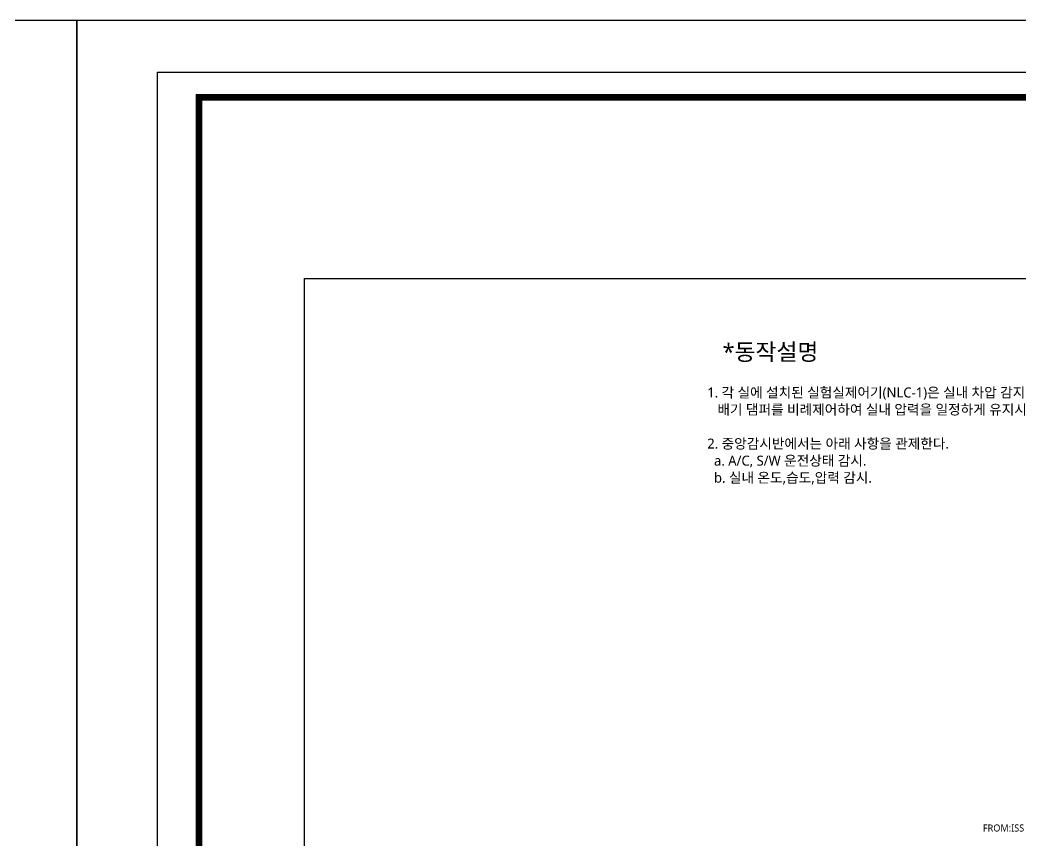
# Model space of a CAD drawing. Header units: millimetres. Extents: x -86 to 11742, y 5229 to 11464.
# Drawn here: x 7519.9 to 7819.6, y 5577.6 to 5823.3 of the extents above; entities that cross this region are included whole.
import ezdxf
from ezdxf.enums import TextEntityAlignment as Align

# ---------------------------------------------------------------- set-up
doc = ezdxf.new("R2010")
doc.units = ezdxf.units.MM
doc.header["$LTSCALE"] = 5
doc.layers.add('AUTO', color=7, linetype='CONTINUOUS')
doc.layers.add('FORM', color=7, linetype='CONTINUOUS')
doc.styles.add('QQ', font='MALGUN.TTF.TTF')

# ---------------------------------------------------------------- blocks, each defined once
blk = doc.blocks.new('form')
at = {"layer": 'AUTO'}
for p, q in [((-24.08, 578.4), (816.92, 578.4)), ((-24.08, -15.6), (-24.08, 578.4)), ((816.92, 578.4), (816.92, -15.6))]:
    blk.add_line(p, q, dxfattribs=at)
at = {"layer": 'FORM', "color": 3}
blk.add_lwpolyline([(0, 562.79), (792.83, 562.79), (792.83, 0), (0, 0)], close=True, dxfattribs=at)
at = {"layer": 'FORM', "color": 2, "const_width": 1.94}
blk.add_lwpolyline([(12.48, 6.47), (12.48, 555.28), (781.78, 555.28), (781.78, 6.47)], close=True, dxfattribs=at)

msp = doc.modelspace()

# ---------------------------------------------------------------- linework, layer by layer
at = {"layer": 'AUTO', "color": 2}
for q in [(8231.99, 5745.96), (7604.99, 5280.46)]:
    msp.add_line((7604.99, 5745.96), q, dxfattribs=at)

# ---------------------------------------------------------------- block references
at = {"layer": 'AUTO', "xscale": 0.999994771384126, "yscale": 0.999994771384126, "zscale": 0.999994771384126}
for p in [(6720, 5244.93), (7561, 5244.93)]:
    msp.add_blockref('form', p, dxfattribs=at)

# ---------------------------------------------------------------- texts
at = {"layer": 'AUTO', "color": 171, "style": 'QQ'}
msp.add_text('*동작설명', height=5, dxfattribs=at).set_placement((7744.6, 5724.04), align=Align.MIDDLE)
at = {"layer": 'AUTO', "style": 'QQ'}
for s, p in [('1. 각 실에 설치된 실험실제어기(NLC-1)은 실내 차압 감지기(RPT)의 검출 압력에 따라', (7725.66, 5710.35)), ('   배기 댐퍼를 비례제어하여 실내 압력을 일정하게 유지시킨다.', (7725.66, 5705.25)), ('2. 중앙감시반에서는 아래 사항을 관제한다.', (7725.66, 5695.05)), ('  a. A/C, S/W 운전상태 감시.', (7725.66, 5689.95)), ('  b. 실내 온도,습도,압력 감시.', (7725.66, 5684.85))]:
    msp.add_text(s, height=3, dxfattribs=at).set_placement(p)
at = {"layer": 'AUTO', "color": 2, "style": 'QQ'}
msp.add_text('FROM:ISS', height=2.1, dxfattribs=at).set_placement((7814.41, 5581.5), align=Align.MIDDLE_CENTER)

doc.saveas('drawing.dxf')
